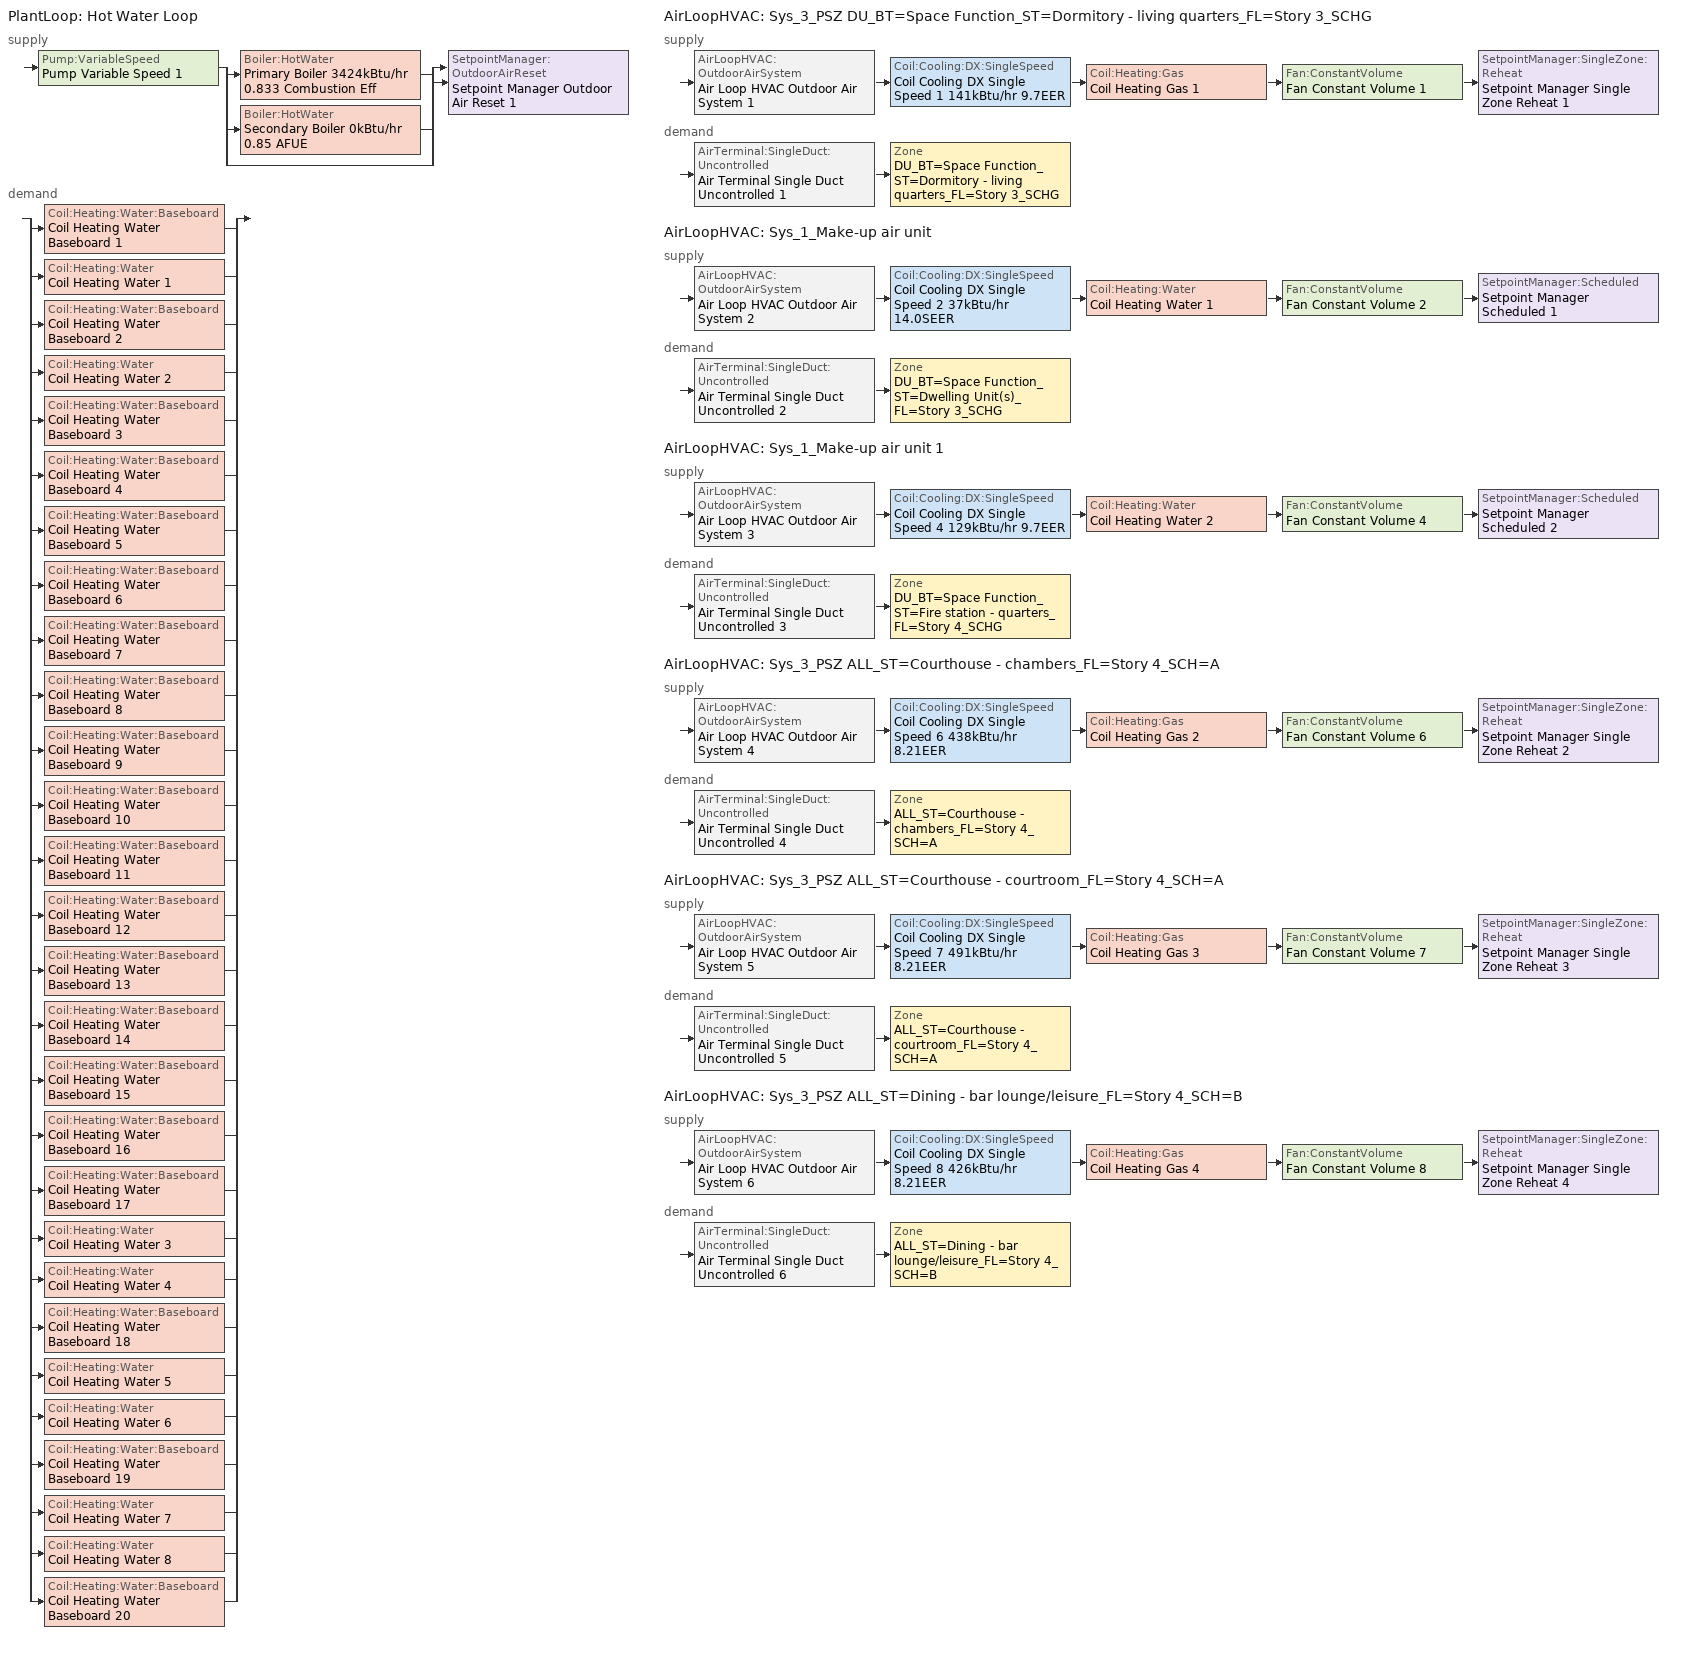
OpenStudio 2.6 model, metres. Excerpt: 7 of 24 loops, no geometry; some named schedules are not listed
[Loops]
PlantLoop 'Hot Water Loop'
 supply: Pump:VariableSpeed 'Pump Variable Speed 1' > split
  | Boiler:HotWater 'Primary Boiler 3424kBtu/hr 0.833 Combustion Eff'
  | Boiler:HotWater 'Secondary Boiler 0kBtu/hr 0.85 AFUE'
  | bypass
  join > SetpointManager:OutdoorAirReset 'Setpoint Manager Outdoor Air Reset 1'
 demand: split
  | Coil:Heating:Water:Baseboard 'Coil Heating Water Baseboard 1'
  | Coil:Heating:Water 'Coil Heating Water 1'
  | Coil:Heating:Water:Baseboard 'Coil Heating Water Baseboard 2'
  | Coil:Heating:Water 'Coil Heating Water 2'
  | Coil:Heating:Water:Baseboard 'Coil Heating Water Baseboard 3'
  | Coil:Heating:Water:Baseboard 'Coil Heating Water Baseboard 4'
  | Coil:Heating:Water:Baseboard 'Coil Heating Water Baseboard 5'
  | Coil:Heating:Water:Baseboard 'Coil Heating Water Baseboard 6'
  | Coil:Heating:Water:Baseboard 'Coil Heating Water Baseboard 7'
  | Coil:Heating:Water:Baseboard 'Coil Heating Water Baseboard 8'
  | Coil:Heating:Water:Baseboard 'Coil Heating Water Baseboard 9'
  | Coil:Heating:Water:Baseboard 'Coil Heating Water Baseboard 10'
  | Coil:Heating:Water:Baseboard 'Coil Heating Water Baseboard 11'
  | Coil:Heating:Water:Baseboard 'Coil Heating Water Baseboard 12'
  | Coil:Heating:Water:Baseboard 'Coil Heating Water Baseboard 13'
  | Coil:Heating:Water:Baseboard 'Coil Heating Water Baseboard 14'
  | Coil:Heating:Water:Baseboard 'Coil Heating Water Baseboard 15'
  | Coil:Heating:Water:Baseboard 'Coil Heating Water Baseboard 16'
  | Coil:Heating:Water:Baseboard 'Coil Heating Water Baseboard 17'
  | Coil:Heating:Water 'Coil Heating Water 3'
  | Coil:Heating:Water 'Coil Heating Water 4'
  | Coil:Heating:Water:Baseboard 'Coil Heating Water Baseboard 18'
  | Coil:Heating:Water 'Coil Heating Water 5'
  | Coil:Heating:Water 'Coil Heating Water 6'
  | Coil:Heating:Water:Baseboard 'Coil Heating Water Baseboard 19'
  | Coil:Heating:Water 'Coil Heating Water 7'
  | Coil:Heating:Water 'Coil Heating Water 8'
  | Coil:Heating:Water:Baseboard 'Coil Heating Water Baseboard 20'
AirLoopHVAC 'Sys_3_PSZ DU_BT=Space Function_ST=Dormitory - living quarters_FL=Story 3_SCHG'
 supply: AirLoopHVAC:OutdoorAirSystem 'Air Loop HVAC Outdoor Air System 1' > Coil:Cooling:DX:SingleSpeed 'Coil Cooling DX Single Speed 1 141kBtu/hr 9.7EER' > Coil:Heating:Gas 'Coil Heating Gas 1' > Fan:ConstantVolume 'Fan Constant Volume 1' > SetpointManager:SingleZone:Reheat 'Setpoint Manager Single Zone Reheat 1'
 demand: AirTerminal:SingleDuct:Uncontrolled 'Air Terminal Single Duct Uncontrolled 1' > Zone 'DU_BT=Space Function_ST=Dormitory - living quarters_FL=Story 3_SCHG'
AirLoopHVAC 'Sys_1_Make-up air unit'
 supply: AirLoopHVAC:OutdoorAirSystem 'Air Loop HVAC Outdoor Air System 2' > Coil:Cooling:DX:SingleSpeed 'Coil Cooling DX Single Speed 2 37kBtu/hr 14.0SEER' > Coil:Heating:Water 'Coil Heating Water 1' > Fan:ConstantVolume 'Fan Constant Volume 2' > SetpointManager:Scheduled 'Setpoint Manager Scheduled 1'
 demand: AirTerminal:SingleDuct:Uncontrolled 'Air Terminal Single Duct Uncontrolled 2' > Zone 'DU_BT=Space Function_ST=Dwelling Unit(s)_FL=Story 3_SCHG'
AirLoopHVAC 'Sys_1_Make-up air unit 1'
 supply: AirLoopHVAC:OutdoorAirSystem 'Air Loop HVAC Outdoor Air System 3' > Coil:Cooling:DX:SingleSpeed 'Coil Cooling DX Single Speed 4 129kBtu/hr 9.7EER' > Coil:Heating:Water 'Coil Heating Water 2' > Fan:ConstantVolume 'Fan Constant Volume 4' > SetpointManager:Scheduled 'Setpoint Manager Scheduled 2'
 demand: AirTerminal:SingleDuct:Uncontrolled 'Air Terminal Single Duct Uncontrolled 3' > Zone 'DU_BT=Space Function_ST=Fire station - quarters_FL=Story 4_SCHG'
AirLoopHVAC 'Sys_3_PSZ ALL_ST=Courthouse - chambers_FL=Story 4_SCH=A'
 supply: AirLoopHVAC:OutdoorAirSystem 'Air Loop HVAC Outdoor Air System 4' > Coil:Cooling:DX:SingleSpeed 'Coil Cooling DX Single Speed 6 438kBtu/hr 8.21EER' > Coil:Heating:Gas 'Coil Heating Gas 2' > Fan:ConstantVolume 'Fan Constant Volume 6' > SetpointManager:SingleZone:Reheat 'Setpoint Manager Single Zone Reheat 2'
 demand: AirTerminal:SingleDuct:Uncontrolled 'Air Terminal Single Duct Uncontrolled 4' > Zone 'ALL_ST=Courthouse - chambers_FL=Story 4_SCH=A'
AirLoopHVAC 'Sys_3_PSZ ALL_ST=Courthouse - courtroom_FL=Story 4_SCH=A'
 supply: AirLoopHVAC:OutdoorAirSystem 'Air Loop HVAC Outdoor Air System 5' > Coil:Cooling:DX:SingleSpeed 'Coil Cooling DX Single Speed 7 491kBtu/hr 8.21EER' > Coil:Heating:Gas 'Coil Heating Gas 3' > Fan:ConstantVolume 'Fan Constant Volume 7' > SetpointManager:SingleZone:Reheat 'Setpoint Manager Single Zone Reheat 3'
 demand: AirTerminal:SingleDuct:Uncontrolled 'Air Terminal Single Duct Uncontrolled 5' > Zone 'ALL_ST=Courthouse - courtroom_FL=Story 4_SCH=A'
AirLoopHVAC 'Sys_3_PSZ ALL_ST=Dining - bar lounge/leisure_FL=Story 4_SCH=B'
 supply: AirLoopHVAC:OutdoorAirSystem 'Air Loop HVAC Outdoor Air System 6' > Coil:Cooling:DX:SingleSpeed 'Coil Cooling DX Single Speed 8 426kBtu/hr 8.21EER' > Coil:Heating:Gas 'Coil Heating Gas 4' > Fan:ConstantVolume 'Fan Constant Volume 8' > SetpointManager:SingleZone:Reheat 'Setpoint Manager Single Zone Reheat 4'
 demand: AirTerminal:SingleDuct:Uncontrolled 'Air Terminal Single Duct Uncontrolled 6' > Zone 'ALL_ST=Dining - bar lounge/leisure_FL=Story 4_SCH=B'
[Sizing:Zone] Zone Cooling Design Supply Air Temperature Input Method=SupplyAirTemperature; Zone Cooling Design Supply Air Temperature {C}=13; Zone Cooling Design Supply Air Temperature Difference {deltaC}=11.11; Zone Heating Design Supply Air Temperature Input Method=SupplyAirTemperature; Zone Heating Design Supply Air Temperature {C}=43; Zone Heating Design Supply Air Temperature Difference {deltaC}=11.11; Zone Cooling Design Supply Air Humidity Ratio {kg-H2O/kg-air}=0.0085; Zone Heating Design Supply Air Humidity Ratio {kg-H2O/kg-air}=0.008; Zone Heating Sizing Factor=1.3; Zone Cooling Sizing Factor=1.1; Cooling Design Air Flow Method=DesignDay; Heating Design Air Flow Method=DesignDay; Account for Dedicated Outdoor Air System=No; Dedicated Outdoor Air System Control Strategy=NeutralSupplyAir; Dedicated Outdoor Air Low Setpoint Temperature for Design {C}=autosize; Dedicated Outdoor Air High Setpoint Temperature for Design {C}=autosize
DU_BT=Space Function_ST=Dormitory - living quarters_FL=Story 3_SCHG; DU_BT=Space Function_ST=Dwelling Unit(s)_FL=Story 3_SCHG; DU_BT=Space Function_ST=Fire station - quarters_FL=Story 4_SCHG; ALL_ST=Courthouse - chambers_FL=Story 4_SCH=A; ALL_ST=Courthouse - courtroom_FL=Story 4_SCH=A; ALL_ST=Dining - bar lounge/leisure_FL=Story 4_SCH=B
[Zone equipment]
DU_BT=Space Function_ST=Dormitory - living quarters_FL=Story 3_SCHG: Air Terminal Single Duct Uncontrolled 1, Zone HVAC Baseboard Convective Water 1
DU_BT=Space Function_ST=Dwelling Unit(s)_FL=Story 3_SCHG: DU_BT=Space Function_ST=Dwelling Unit(s)_FL=Story 3_SCHG PTAC, Zone HVAC Baseboard Convective Water 2, Air Terminal Single Duct Uncontrolled 2
DU_BT=Space Function_ST=Fire station - quarters_FL=Story 4_SCHG: DU_BT=Space Function_ST=Fire station - quarters_FL=Story 4_SCHG PTAC, Zone HVAC Baseboard Convective Water 3, Air Terminal Single Duct Uncontrolled 3
ALL_ST=Courthouse - chambers_FL=Story 4_SCH=A: Air Terminal Single Duct Uncontrolled 4, Zone HVAC Baseboard Convective Water 4
ALL_ST=Courthouse - courtroom_FL=Story 4_SCH=A: Air Terminal Single Duct Uncontrolled 5, Zone HVAC Baseboard Convective Water 5
ALL_ST=Dining - bar lounge/leisure_FL=Story 4_SCH=B: Air Terminal Single Duct Uncontrolled 6, Zone HVAC Baseboard Convective Water 6
[PlantLoop]
Hot Water Loop: Fluid Type=Water; Glycol Concentration=0; Plant Loop Volume {m3}=Autocalculate; Load Distribution Scheme=Optimal
[Sizing:Plant]
Hot Water Loop: Loop Type=Heating; Design Loop Exit Temperature {C}=82; Loop Design Temperature Difference {deltaC}=16; Sizing Option=NonCoincident; Zone Timesteps in Averaging Window=1; Coincident Sizing Factor Mode=None
[Pump:VariableSpeed]
Pump Variable Speed 1: Motor Efficiency=0.895; Pump Control Type=Intermittent; Skin Loss Radiative Fraction=0.5; Design Power Sizing Method=PowerPerFlowPerPressure; Design Electric Power per Unit Flow Rate {W/(m3/s)}=348701.1; Design Shaft Power per Unit Flow Rate per Unit Head {W-s/m3-Pa}=1.28205; Design Minimum Flow Rate Fraction=0
[Boiler:HotWater] Fuel Type=NaturalGas; Normalized Boiler Efficiency Curve=BOILER-EFFFPLR-NECB2011; Water Outlet Upper Temperature Limit {C}=99; Parasitic Electric Load {W}=0; Sizing Factor=1
Name | Nominal Capacity {W} | Nominal Thermal Efficiency | Minimum Part Load Ratio | Boiler Flow Mode
Primary Boiler 3424kBtu/hr 0.833 Combustion Eff | 1.00343e+06 | 0.826 | 0.25 | LeavingSetpointModulated
Secondary Boiler 0kBtu/hr 0.85 AFUE | 0.001 | 0.85 |  | ConstantFlow
[SetpointManager:OutdoorAirReset]
Setpoint Manager Outdoor Air Reset 1: Control Variable=Temperature; Setpoint at Outdoor Low Temperature {C}=82; Outdoor Low Temperature {C}=-16; Setpoint at Outdoor High Temperature {C}=60; Outdoor High Temperature {C}=0
[AirLoopHVAC] Design Supply Air Flow Rate {m3/s}=AutoSize
Name | Availability Schedule
Sys_3_PSZ DU_BT=Space Function_ST=Dormitory - living quarters_FL=Story 3_SCHG | Sys_3_PSZ DU_BT=Space Function_ST=Dormitory - living quarters_FL=Story 3_SCHG Occ Sch
Sys_1_Make-up air unit | Sys_1_Make-up air unit Occ Sch
Sys_1_Make-up air unit 1 | Sys_1_Make-up air unit 1 Occ Sch
Sys_3_PSZ ALL_ST=Courthouse - chambers_FL=Story 4_SCH=A | Sys_3_PSZ ALL_ST=Courthouse - chambers_FL=Story 4_SCH=A Occ Sch
Sys_3_PSZ ALL_ST=Courthouse - courtroom_FL=Story 4_SCH=A | Sys_3_PSZ ALL_ST=Courthouse - courtroom_FL=Story 4_SCH=A Occ Sch
Sys_3_PSZ ALL_ST=Dining - bar lounge/leisure_FL=Story 4_SCH=B | Sys_3_PSZ ALL_ST=Dining - bar lounge/leisure_FL=Story 4_SCH=B Occ Sch
[Sizing:System] Design Outdoor Air Flow Rate {m3/s}=Autosize; Minimum System Air Flow Ratio=1; Preheat Design Temperature {C}=7; Preheat Design Humidity Ratio {kg-H2O/kg-Air}=0.008; Precool Design Temperature {C}=13; Precool Design Humidity Ratio {kg-H2O/kg-Air}=0.008; Central Cooling Design Supply Air Temperature {C}=13; Central Heating Design Supply Air Temperature {C}=43; Sizing Option=NonCoincident; Central Cooling Design Supply Air Humidity Ratio {kg-H2O/kg-Air}=0.0085; Central Heating Design Supply Air Humidity Ratio {kg-H2O/kg-Air}=0.008; Cooling Design Air Flow Method=DesignDay; Cooling Design Air Flow Rate {m3/s}=0; Heating Design Air Flow Method=DesignDay; Heating Design Air Flow Rate {m3/s}=0; System Outdoor Air Method=ZoneSum; Zone Maximum Outdoor Air Fraction=1; Cooling Supply Air Flow Rate Per Floor Area {m3/s-m2}=0.00996765; Cooling Fraction of Autosized Cooling Supply Air Flow Rate=1; Cooling Supply Air Flow Rate Per Unit Cooling Capacity {m3/s-W}=3.94755e-05; Heating Supply Air Flow Rate Per Floor Area {m3/s-m2}=0.00996765; Heating Fraction of Autosized Heating Supply Air Flow Rate=1; Heating Fraction of Autosized Cooling Supply Air Flow Rate=1; Heating Supply Air Flow Rate Per Unit Heating Capacity {m3/s-W}=3.15882e-05; Cooling Design Capacity Method=CoolingDesignCapacity; Cooling Design Capacity {W}=autosize; Cooling Design Capacity Per Floor Area {W/m2}=234.7; Fraction of Autosized Cooling Design Capacity=1; Heating Design Capacity Method=HeatingDesignCapacity; Heating Design Capacity {W}=autosize; Heating Design Capacity Per Floor Area {W/m2}=157; Fraction of Autosized Heating Design Capacity=1; Central Cooling Capacity Control Method=OnOff
Name | Type of Load to Size On | 100% Outdoor Air in Cooling | 100% Outdoor Air in Heating
Sys_3_PSZ DU_BT=Space Function_ST=Dormitory - living quarters_FL=Story 3_SCHG; Sys_3_PSZ ALL_ST=Courthouse - chambers_FL=Story 4_SCH=A; Sys_3_PSZ ALL_ST=Courthouse - courtroom_FL=Story 4_SCH=A; Sys_3_PSZ ALL_ST=Dining - bar lounge/leisure_FL=Story 4_SCH=B | Sensible | No | No
Sys_1_Make-up air unit; Sys_1_Make-up air unit 1 | VentilationRequirement | Yes | Yes
[Fan:ConstantVolume] Availability Schedule=Always On Discrete; Fan Efficiency=0.39975; Pressure Rise {Pa}=640; Maximum Flow Rate {m3/s}=AutoSize; Motor Efficiency=0.615
Fan Constant Volume 1; Fan Constant Volume 2; Fan Constant Volume 3; Fan Constant Volume 4; Fan Constant Volume 5; Fan Constant Volume 6; Fan Constant Volume 7; Fan Constant Volume 8
[Coil:Heating:Gas] Availability Schedule=Always On Discrete; Gas Burner Efficiency=0.81; Nominal Capacity {W}=AutoSize; Parasitic Electric Load {W}=0; Part Load Fraction Correlation Curve=FURNACE-EFFPLR-NECB2011; Parasitic Gas Load {W}=0
Coil Heating Gas 1; Coil Heating Gas 2; Coil Heating Gas 3; Coil Heating Gas 4
[Coil:Cooling:DX:SingleSpeed] Availability Schedule=Always On Discrete; Rated Total Cooling Capacity {W}=autosize; Rated Sensible Heat Ratio=autosize; Rated Air Flow Rate {m3/s}=autosize; Rated Evaporator Fan Power Per Volume Flow Rate {W/(m3/s)}=773.3; Total Cooling Capacity Function of Temperature Curve=DXCOOL-NECB2011-REF-CAPFT; Total Cooling Capacity Function of Flow Fraction Curve=DXCOOL-NECB2011-REF-CAPFFLOW; Energy Input Ratio Function of Temperature Curve=DXCOOL-NECB2011-REF-COOLEIRFT; Energy Input Ratio Function of Flow Fraction Curve=DXCOOL-NECB2011-REF-COOLEIRFFLOW; Part Load Fraction Correlation Curve=DXCOOL-NECB2011-REF-COOLPLFFPLR; Condenser Type=AirCooled; Evaporative Condenser Effectiveness=0; Evaporative Condenser Air Flow Rate {m3/s}=Autosize; Evaporative Condenser Pump Rated Power Consumption {W}=Autosize; Crankcase Heater Capacity {W}=0; Maximum Outdoor Dry-Bulb Temperature for Crankcase Heater Operation {C}=0; Basin Heater Capacity {W/K}=0; Basin Heater Setpoint Temperature {C}=10
Name | Rated COP {W/W}
Coil Cooling DX Single Speed 1 141kBtu/hr 9.7EER | 3.38551
Coil Cooling DX Single Speed 2 37kBtu/hr 14.0SEER | 3.8248
Coil Cooling DX Single Speed 3 149kBtu/hr 9.3EER | 3.25343
Coil Cooling DX Single Speed 4 129kBtu/hr 9.7EER | 3.37697
Coil Cooling DX Single Speed 5 266kBtu/hr 9.3EER | 3.33942
Coil Cooling DX Single Speed 6 438kBtu/hr 8.21EER | 3.05665
Coil Cooling DX Single Speed 7 491kBtu/hr 8.21EER | 3.09078
Coil Cooling DX Single Speed 8 426kBtu/hr 8.21EER | 3.04896
[Controller:OutdoorAir] Minimum Outdoor Air Flow Rate {m3/s}=autosize; Maximum Outdoor Air Flow Rate {m3/s}=Autosize; Economizer Control Action Type=ModulateFlow; Lockout Type=NoLockout; Minimum Limit Type=FixedMinimum; High Humidity Control=No
Name | Economizer Control Type | Minimum Outdoor Air Schedule | Controller Mechanical Ventilation | Heat Recovery Bypass Control Type | Economizer Maximum Limit Dry-Bulb Temperature {C} | Economizer Maximum Limit Enthalpy {J/kg} | Economizer Minimum Limit Dry-Bulb Temperature {C}
Controller Outdoor Air 1 | DifferentialEnthalpy | Sys_3_PSZ DU_BT=Space Function_ST=Dormitory - living quarters_FL=Story 3_SCHG Occ Sch | Controller Mechanical Ventilation 1 | BypassWhenWithinEconomizerLimits
Controller Outdoor Air 2 | NoEconomizer | Sys_1_Make-up air unit Occ Sch | Controller Mechanical Ventilation 2 | BypassWhenWithinEconomizerLimits | 28 | 64000 | -100
Controller Outdoor Air 3 | DifferentialEnthalpy | Sys_1_Make-up air unit 1 Occ Sch | Controller Mechanical Ventilation 3 | BypassWhenWithinEconomizerLimits
Controller Outdoor Air 4 | DifferentialEnthalpy | Sys_3_PSZ ALL_ST=Courthouse - chambers_FL=Story 4_SCH=A Occ Sch | Controller Mechanical Ventilation 4 | BypassWhenWithinEconomizerLimits
Controller Outdoor Air 5 | DifferentialEnthalpy | Sys_3_PSZ ALL_ST=Courthouse - courtroom_FL=Story 4_SCH=A Occ Sch | Controller Mechanical Ventilation 5 | BypassWhenOAFlowGreaterThanMinimum
Controller Outdoor Air 6 | DifferentialEnthalpy | Sys_3_PSZ ALL_ST=Dining - bar lounge/leisure_FL=Story 4_SCH=B Occ Sch | Controller Mechanical Ventilation 6 | BypassWhenOAFlowGreaterThanMinimum
[Controller:MechanicalVentilation] Availability Schedule=Always On Discrete; System Outdoor Air Method=ZoneSum
Controller Mechanical Ventilation 1; Controller Mechanical Ventilation 2; Controller Mechanical Ventilation 3; Controller Mechanical Ventilation 4; Controller Mechanical Ventilation 5; Controller Mechanical Ventilation 6
[AirLoopHVAC:OutdoorAirSystem]
Name | Controller
Air Loop HVAC Outdoor Air System 1 | Controller Outdoor Air 1
Air Loop HVAC Outdoor Air System 2 | Controller Outdoor Air 2
Air Loop HVAC Outdoor Air System 3 | Controller Outdoor Air 3
Air Loop HVAC Outdoor Air System 4 | Controller Outdoor Air 4
Air Loop HVAC Outdoor Air System 5 | Controller Outdoor Air 5
Air Loop HVAC Outdoor Air System 6 | Controller Outdoor Air 6
[SetpointManager:SingleZone:Reheat] Minimum Supply Air Temperature {C}=13; Maximum Supply Air Temperature {C}=43
Name | Control Zone
Setpoint Manager Single Zone Reheat 1 | DU_BT=Space Function_ST=Dormitory - living quarters_FL=Story 3_SCHG
Setpoint Manager Single Zone Reheat 2 | ALL_ST=Courthouse - chambers_FL=Story 4_SCH=A
Setpoint Manager Single Zone Reheat 3 | ALL_ST=Courthouse - courtroom_FL=Story 4_SCH=A
Setpoint Manager Single Zone Reheat 4 | ALL_ST=Dining - bar lounge/leisure_FL=Story 4_SCH=B
[AirTerminal:SingleDuct:Uncontrolled] Availability Schedule=Always On Discrete; Maximum Air Flow Rate {m3/s}=AutoSize
Air Terminal Single Duct Uncontrolled 1; Air Terminal Single Duct Uncontrolled 2; Air Terminal Single Duct Uncontrolled 3; Air Terminal Single Duct Uncontrolled 4; Air Terminal Single Duct Uncontrolled 5; Air Terminal Single Duct Uncontrolled 6
[Coil:Heating:Water:Baseboard] Heating Design Capacity Method=HeatingDesignCapacity; Heating Design Capacity {W}=autosize; Heating Design Capacity Per Floor Area {W/m2}=0; Fraction of Autosized Heating Design Capacity=0.8
Coil Heating Water Baseboard 1; Coil Heating Water Baseboard 2; Coil Heating Water Baseboard 3; Coil Heating Water Baseboard 4; Coil Heating Water Baseboard 5; Coil Heating Water Baseboard 6; Coil Heating Water Baseboard 7; Coil Heating Water Baseboard 8; Coil Heating Water Baseboard 9; Coil Heating Water Baseboard 10; Coil Heating Water Baseboard 11; Coil Heating Water Baseboard 12; Coil Heating Water Baseboard 13; Coil Heating Water Baseboard 14; Coil Heating Water Baseboard 15; Coil Heating Water Baseboard 16; Coil Heating Water Baseboard 17; Coil Heating Water Baseboard 18; Coil Heating Water Baseboard 19; Coil Heating Water Baseboard 20
[ZoneHVAC:Baseboard:Convective:Water] Availability Schedule=Always On Discrete
Name | Heating Coil
Zone HVAC Baseboard Convective Water 1 | Coil Heating Water Baseboard 1
Zone HVAC Baseboard Convective Water 2 | Coil Heating Water Baseboard 2
Zone HVAC Baseboard Convective Water 3 | Coil Heating Water Baseboard 3
Zone HVAC Baseboard Convective Water 4 | Coil Heating Water Baseboard 4
Zone HVAC Baseboard Convective Water 5 | Coil Heating Water Baseboard 5
Zone HVAC Baseboard Convective Water 6 | Coil Heating Water Baseboard 6
Zone HVAC Baseboard Convective Water 7 | Coil Heating Water Baseboard 7
Zone HVAC Baseboard Convective Water 8 | Coil Heating Water Baseboard 8
Zone HVAC Baseboard Convective Water 9 | Coil Heating Water Baseboard 9
Zone HVAC Baseboard Convective Water 10 | Coil Heating Water Baseboard 10
Zone HVAC Baseboard Convective Water 11 | Coil Heating Water Baseboard 11
Zone HVAC Baseboard Convective Water 12 | Coil Heating Water Baseboard 12
Zone HVAC Baseboard Convective Water 13 | Coil Heating Water Baseboard 13
Zone HVAC Baseboard Convective Water 14 | Coil Heating Water Baseboard 14
Zone HVAC Baseboard Convective Water 15 | Coil Heating Water Baseboard 15
Zone HVAC Baseboard Convective Water 16 | Coil Heating Water Baseboard 16
Zone HVAC Baseboard Convective Water 17 | Coil Heating Water Baseboard 17
Zone HVAC Baseboard Convective Water 18 | Coil Heating Water Baseboard 18
Zone HVAC Baseboard Convective Water 19 | Coil Heating Water Baseboard 19
Zone HVAC Baseboard Convective Water 20 | Coil Heating Water Baseboard 20
[Coil:Heating:Water] Availability Schedule=Always On Discrete
Coil Heating Water 1; Coil Heating Water 2; Coil Heating Water 3; Coil Heating Water 4; Coil Heating Water 5; Coil Heating Water 6; Coil Heating Water 7; Coil Heating Water 8
[Controller:WaterCoil] Action=Normal; Controller Convergence Tolerance {deltaC}=0.0001; Minimum Actuated Flow {m3/s}=0
Name | Water Coil
Controller Water Coil 1 | Coil Heating Water 1
Controller Water Coil 2 | Coil Heating Water 2
Controller Water Coil 3 | Coil Heating Water 3
Controller Water Coil 5 | Coil Heating Water 4
Controller Water Coil 6 | Coil Heating Water 5
Controller Water Coil 8 | Coil Heating Water 6
Controller Water Coil 9 | Coil Heating Water 7
Controller Water Coil 11 | Coil Heating Water 8
[SetpointManager:Scheduled] Control Variable=Temperature
Name | Schedule
Setpoint Manager Scheduled 1 | Makeup-Air Unit Supply Air Temp
Setpoint Manager Scheduled 2 | Makeup-Air Unit Supply Air Temp 1
[Coil:Heating:Electric] Availability Schedule=ON_OFF_ALWAYS_OFF
Coil Heating Electric 1; Coil Heating Electric 2
[ZoneHVAC:PackagedTerminalAirConditioner] Availability Schedule=Always On Discrete; Supply Air Flow Rate During Cooling Operation {m3/s}=Autosize; Supply Air Flow Rate During Heating Operation {m3/s}=Autosize; Supply Air Flow Rate When No Cooling or Heating is Needed {m3/s}=Autosize; Outdoor Air Flow Rate During Cooling Operation {m3/s}=Autosize; Outdoor Air Flow Rate During Heating Operation {m3/s}=Autosize; Outdoor Air Flow Rate When No Cooling or Heating is Needed {m3/s}=Autosize; Fan Placement=DrawThrough
Name | Supply Air Fan | Heating Coil | Cooling Coil
DU_BT=Space Function_ST=Dwelling Unit(s)_FL=Story 3_SCHG PTAC | Fan Constant Volume 3 | Coil Heating Electric 1 | Coil Cooling DX Single Speed 3 149kBtu/hr 9.3EER
DU_BT=Space Function_ST=Fire station - quarters_FL=Story 4_SCHG PTAC | Fan Constant Volume 5 | Coil Heating Electric 2 | Coil Cooling DX Single Speed 5 266kBtu/hr 9.3EER
[AvailabilityManager:NightCycle] Control Type=CycleOnAny; Thermostat Tolerance {deltaC}=1; Cycling Run Time {s}=3600
Availability Manager Night Cycle 1; Availability Manager Night Cycle 2; Availability Manager Night Cycle 3; Availability Manager Night Cycle 4; Availability Manager Night Cycle 5; Availability Manager Night Cycle 6; Availability Manager Night Cycle 7; Availability Manager Night Cycle 8; Availability Manager Night Cycle 9; Availability Manager Night Cycle 10; Availability Manager Night Cycle 11; Availability Manager Night Cycle 12; Availability Manager Night Cycle 13; Availability Manager Night Cycle 14; Availability Manager Night Cycle 15; Availability Manager Night Cycle 16; Availability Manager Night Cycle 17; Availability Manager Night Cycle 18; Availability Manager Night Cycle 19; Availability Manager Night Cycle 20
[HeatExchanger:AirToAir:SensibleAndLatent] Availability Schedule=Always On Discrete; Nominal Supply Air Flow Rate {m3/s}=autosize; Sensible Effectiveness at 100% Heating Air Flow=0.5; Latent Effectiveness at 100% Heating Air Flow=0.5; Sensible Effectiveness at 75% Heating Air Flow=0.5; Latent Effectiveness at 75% Heating Air Flow=0.5; Sensible Effectiveness at 100% Cooling Air Flow=0.5; Latent Effectiveness at 100% Cooling Air Flow=0.5; Sensible Effectiveness at 75% Cooling Air Flow=0.5; Latent Effectiveness at 75% Cooling Air Flow=0.5; Supply Air Outlet Temperature Control=Yes; Heat Exchanger Type=Rotary; Frost Control Type=ExhaustOnly; Threshold Temperature {C}=-23.3; Initial Defrost Time Fraction=0.167; Rate of Defrost Time Fraction Increase {1/K}=1.44; Economizer Lockout=Yes
Name | Nominal Electric Power {W}
Sys_3_PSZ ALL_ST=Courthouse - courtroom_FL=Story 4_SCH=A ERV | 2852.02
Sys_3_PSZ ALL_ST=Dining - bar lounge/leisure_FL=Story 4_SCH=B ERV; Sys_3_PSZ ALL_ST=Dining - family space_FL=Story 4_SCH=B ERV; Sys_3_PSZ ALL_ST=Dining - other_FL=Story 3_SCH=B ERV | 4868.1
Sys_3_PSZ ALL_ST=Dress./fitt. - performance arts_FL=Story 1_SCH=C ERV | 1642.37
Sys_3_PSZ ALL_ST=Food preparation_FL=Story 2_SCH=B ERV; Sys_4_PSZ_ALL_ST=Food preparation - vented_FL=Story 1_SCH=B ERV | 1895.23
Sys_3_PSZ ALL_ST=Hospital - emergency_FL=Story 2_SCH=H ERV; Sys_3_PSZ ALL_ST=Hospital - laundry/washing_FL=Story 1_SCH=C ERV | 4150.51
Sys_3_PSZ ALL_ST=Hospital - exam_FL=Story 3_SCH=C ERV; Sys_3_PSZ ALL_ST=Hospital - medical supply_FL=Story 2_SCH=H ERV | 2100.26
Sys_3_PSZ ALL_ST=Hospital - lounge/recreation_FL=Story 2_SCH=B ERV; Sys_4_PSZ_ALL_ST=Fire station - engine room_FL=Story 1_SCH=H ERV | 1758.55
Sys_6_VAV with Reheat ERV | 5585.69
Sys_6_VAV with Reheat 1 ERV | 2783.675
Sys_6_VAV with Reheat 2 ERV | 5927.4
[SetpointManager:OutdoorAirPretreat] Minimum Setpoint Temperature {C}=-99; Maximum Setpoint Temperature {C}=99; Minimum Setpoint Humidity Ratio {kgWater/kgDryAir}=1e-05; Maximum Setpoint Humidity Ratio {kgWater/kgDryAir}=1
Setpoint Manager Outdoor Air Pretreat 1; Setpoint Manager Outdoor Air Pretreat 2; Setpoint Manager Outdoor Air Pretreat 3; Setpoint Manager Outdoor Air Pretreat 4; Setpoint Manager Outdoor Air Pretreat 5; Setpoint Manager Outdoor Air Pretreat 6; Setpoint Manager Outdoor Air Pretreat 7; Setpoint Manager Outdoor Air Pretreat 8; Setpoint Manager Outdoor Air Pretreat 9; Setpoint Manager Outdoor Air Pretreat 10; Setpoint Manager Outdoor Air Pretreat 11; Setpoint Manager Outdoor Air Pretreat 12; Setpoint Manager Outdoor Air Pretreat 13; Setpoint Manager Outdoor Air Pretreat 14; Setpoint Manager Outdoor Air Pretreat 15; Setpoint Manager Outdoor Air Pretreat 16
[Schedule:Ruleset]
Name | Default Day Schedule | Summer Design Day Schedule | Winter Design Day Schedule
ON_OFF_ALWAYS_OFF | Schedule Day 3
Makeup-Air Unit Supply Air Temp | Makeup Air Unit Supply Air Temp Default
Makeup-Air Unit Supply Air Temp 1 | Makeup Air Unit Supply Air Temp Default 1
Sys_1_Make-up air unit Occ Sch | Sys_1_Make-up air unit Occ Sch Default | Sys_1_Make-up air unit Occ Sch Summer Design Day | Sys_1_Make-up air unit Occ Sch Winter Design Day
Sys_1_Make-up air unit 1 Occ Sch | Sys_1_Make-up air unit 1 Occ Sch Default | Sys_1_Make-up air unit 1 Occ Sch Summer Design Day | Sys_1_Make-up air unit 1 Occ Sch Winter Design Day
Sys_3_PSZ ALL_ST=Courthouse - chambers_FL=Story 4_SCH=A Occ Sch | Sys_3_PSZ ALL_ST=Courthouse - chambers_FL=Story 4_SCH=A Occ Sch Default | Sys_3_PSZ ALL_ST=Courthouse - chambers_FL=Story 4_SCH=A Occ Sch Summer Design Day | Sys_3_PSZ ALL_ST=Courthouse - chambers_FL=Story 4_SCH=A Occ Sch Winter Design Day
Sys_3_PSZ ALL_ST=Courthouse - courtroom_FL=Story 4_SCH=A Occ Sch | Sys_3_PSZ ALL_ST=Courthouse - courtroom_FL=Story 4_SCH=A Occ Sch Default | Sys_3_PSZ ALL_ST=Courthouse - courtroom_FL=Story 4_SCH=A Occ Sch Summer Design Day | Sys_3_PSZ ALL_ST=Courthouse - courtroom_FL=Story 4_SCH=A Occ Sch Winter Design Day
Sys_3_PSZ ALL_ST=Dining - bar lounge/leisure_FL=Story 4_SCH=B Occ Sch | Sys_3_PSZ ALL_ST=Dining - bar lounge/leisure_FL=Story 4_SCH=B Occ Sch Default | Sys_3_PSZ ALL_ST=Dining - bar lounge/leisure_FL=Story 4_SCH=B Occ Sch Summer Design Day | Sys_3_PSZ ALL_ST=Dining - bar lounge/leisure_FL=Story 4_SCH=B Occ Sch Winter Design Day
Sys_3_PSZ DU_BT=Space Function_ST=Dormitory - living quarters_FL=Story 3_SCHG Occ Sch | Sys_3_PSZ DU_BT=Space Function_ST=Dormitory - living quarters_FL=Story 3_SCHG Occ Sch Default | Sys_3_PSZ DU_BT=Space Function_ST=Dormitory - living quarters_FL=Story 3_SCHG Occ Sch Summer Design Day | Sys_3_PSZ DU_BT=Space Function_ST=Dormitory - living quarters_FL=Story 3_SCHG Occ Sch Winter Design Day
[Schedule:Day]
Schedule Day 3; wkdON_OFF_ALWAYS_OFF 1; satON_OFF_ALWAYS_OFF 1; sunON_OFF_ALWAYS_OFF 1: 1, 0, 0, 2, 0, 0, 3, 0, 0, 4, 0, 0, 5, 0, 0, 6, 0, 0, 7, 0, 0, 8, 0, 0, 9, 0, 0, 10, 0, 0, 11, 0, 0, 12, 0, 0, 13, 0, 0, 14, 0, 0, 15, 0, 0, 16, 0, 0, 17, 0, 0, 18, 0, 0, 19, 0, 0, 20, 0, 0, 21, 0, 0, 22, 0, 0, 23, 0, 0, 24, 0, 0
Makeup Air Unit Supply Air Temp Default; Makeup Air Unit Supply Air Temp Default 1: 24, 0, 20
Sys_1_Make-up air unit Occ Sch Default; Sys_1_Make-up air unit Occ Sch Winter Design Day; Sys_1_Make-up air unit Occ Sch Summer Design Day; Sys_1_Make-up air unit Occ Sch Monday; Sys_1_Make-up air unit Occ Sch Tuesday; Sys_1_Make-up air unit Occ Sch Wednesday; Sys_1_Make-up air unit Occ Sch Thursday; Sys_1_Make-up air unit Occ Sch Friday; Sys_1_Make-up air unit Occ Sch Saturday; Sys_1_Make-up air unit Occ Sch Sunday; Sys_1_Make-up air unit 1 Occ Sch Default; Sys_1_Make-up air unit 1 Occ Sch Winter Design Day; Sys_1_Make-up air unit 1 Occ Sch Summer Design Day; Sys_1_Make-up air unit 1 Occ Sch Monday; Sys_1_Make-up air unit 1 Occ Sch Tuesday; Sys_1_Make-up air unit 1 Occ Sch Wednesday; Sys_1_Make-up air unit 1 Occ Sch Thursday; Sys_1_Make-up air unit 1 Occ Sch Friday; Sys_1_Make-up air unit 1 Occ Sch Saturday; Sys_1_Make-up air unit 1 Occ Sch Sunday; Sys_3_PSZ ALL_ST=Courthouse - chambers_FL=Story 4_SCH=A Occ Sch Default; Sys_3_PSZ ALL_ST=Courthouse - chambers_FL=Story 4_SCH=A Occ Sch Winter Design Day; Sys_3_PSZ ALL_ST=Courthouse - chambers_FL=Story 4_SCH=A Occ Sch Summer Design Day; Sys_3_PSZ ALL_ST=Courthouse - courtroom_FL=Story 4_SCH=A Occ Sch Default; Sys_3_PSZ ALL_ST=Courthouse - courtroom_FL=Story 4_SCH=A Occ Sch Winter Design Day; Sys_3_PSZ ALL_ST=Courthouse - courtroom_FL=Story 4_SCH=A Occ Sch Summer Design Day; Sys_3_PSZ ALL_ST=Dining - bar lounge/leisure_FL=Story 4_SCH=B Occ Sch Default; Sys_3_PSZ ALL_ST=Dining - bar lounge/leisure_FL=Story 4_SCH=B Occ Sch Winter Design Day; Sys_3_PSZ ALL_ST=Dining - bar lounge/leisure_FL=Story 4_SCH=B Occ Sch Summer Design Day; Sys_3_PSZ DU_BT=Space Function_ST=Dormitory - living quarters_FL=Story 3_SCHG Occ Sch Default; Sys_3_PSZ DU_BT=Space Function_ST=Dormitory - living quarters_FL=Story 3_SCHG Occ Sch Winter Design Day; Sys_3_PSZ DU_BT=Space Function_ST=Dormitory - living quarters_FL=Story 3_SCHG Occ Sch Summer Design Day; Sys_3_PSZ DU_BT=Space Function_ST=Dormitory - living quarters_FL=Story 3_SCHG Occ Sch Monday; Sys_3_PSZ DU_BT=Space Function_ST=Dormitory - living quarters_FL=Story 3_SCHG Occ Sch Tuesday; Sys_3_PSZ DU_BT=Space Function_ST=Dormitory - living quarters_FL=Story 3_SCHG Occ Sch Wednesday; Sys_3_PSZ DU_BT=Space Function_ST=Dormitory - living quarters_FL=Story 3_SCHG Occ Sch Thursday; Sys_3_PSZ DU_BT=Space Function_ST=Dormitory - living quarters_FL=Story 3_SCHG Occ Sch Friday; Sys_3_PSZ DU_BT=Space Function_ST=Dormitory - living quarters_FL=Story 3_SCHG Occ Sch Saturday; Sys_3_PSZ DU_BT=Space Function_ST=Dormitory - living quarters_FL=Story 3_SCHG Occ Sch Sunday: 24, 0, 1
Sys_3_PSZ ALL_ST=Courthouse - chambers_FL=Story 4_SCH=A Occ Sch Monday; Sys_3_PSZ ALL_ST=Courthouse - chambers_FL=Story 4_SCH=A Occ Sch Tuesday; Sys_3_PSZ ALL_ST=Courthouse - chambers_FL=Story 4_SCH=A Occ Sch Wednesday; Sys_3_PSZ ALL_ST=Courthouse - chambers_FL=Story 4_SCH=A Occ Sch Thursday; Sys_3_PSZ ALL_ST=Courthouse - chambers_FL=Story 4_SCH=A Occ Sch Friday; Sys_3_PSZ ALL_ST=Courthouse - courtroom_FL=Story 4_SCH=A Occ Sch Monday; Sys_3_PSZ ALL_ST=Courthouse - courtroom_FL=Story 4_SCH=A Occ Sch Tuesday; Sys_3_PSZ ALL_ST=Courthouse - courtroom_FL=Story 4_SCH=A Occ Sch Wednesday; Sys_3_PSZ ALL_ST=Courthouse - courtroom_FL=Story 4_SCH=A Occ Sch Thursday; Sys_3_PSZ ALL_ST=Courthouse - courtroom_FL=Story 4_SCH=A Occ Sch Friday: 8, 0, 0, 19, 0, 1, 24, 0, 0
Sys_3_PSZ ALL_ST=Courthouse - chambers_FL=Story 4_SCH=A Occ Sch Saturday; Sys_3_PSZ ALL_ST=Courthouse - chambers_FL=Story 4_SCH=A Occ Sch Sunday; Sys_3_PSZ ALL_ST=Courthouse - courtroom_FL=Story 4_SCH=A Occ Sch Saturday; Sys_3_PSZ ALL_ST=Courthouse - courtroom_FL=Story 4_SCH=A Occ Sch Sunday: 24, 0, 0
Sys_3_PSZ ALL_ST=Dining - bar lounge/leisure_FL=Story 4_SCH=B Occ Sch Monday; Sys_3_PSZ ALL_ST=Dining - bar lounge/leisure_FL=Story 4_SCH=B Occ Sch Tuesday; Sys_3_PSZ ALL_ST=Dining - bar lounge/leisure_FL=Story 4_SCH=B Occ Sch Wednesday; Sys_3_PSZ ALL_ST=Dining - bar lounge/leisure_FL=Story 4_SCH=B Occ Sch Thursday; Sys_3_PSZ ALL_ST=Dining - bar lounge/leisure_FL=Story 4_SCH=B Occ Sch Friday: 1, 0, 1, 10, 0, 0, 24, 0, 1
Sys_3_PSZ ALL_ST=Dining - bar lounge/leisure_FL=Story 4_SCH=B Occ Sch Saturday: 2, 0, 1, 10, 0, 0, 24, 0, 1
Sys_3_PSZ ALL_ST=Dining - bar lounge/leisure_FL=Story 4_SCH=B Occ Sch Sunday: 1, 0, 0, 2, 0, 1, 11, 0, 0, 23, 0, 1, 24, 0, 0
[Schedule:Rule] Date Specification Type=DateRange; Start Month=1; Start Day=1; End Month=12
Name | Schedule Ruleset | Rule Order | Day Schedule | Apply Sunday | Apply Monday | Apply Tuesday | Apply Wednesday | Apply Thursday | Apply Friday | Apply Saturday | End Day
wkdON_OFF_ALWAYS_OFF rule | ON_OFF_ALWAYS_OFF | 2 | wkdON_OFF_ALWAYS_OFF 1 | No | Yes | Yes | Yes | Yes | Yes | No | 31
satON_OFF_ALWAYS_OFFrule | ON_OFF_ALWAYS_OFF | 1 | satON_OFF_ALWAYS_OFF 1 | No | No | No | No | No | No | Yes | 31
sunON_OFF_ALWAYS_OFFrule | ON_OFF_ALWAYS_OFF | 0 | sunON_OFF_ALWAYS_OFF 1 | Yes | No | No | No | No | No | No | 31
Sys_1_Make-up air unit Occ Sch Monday Rule | Sys_1_Make-up air unit Occ Sch | 6 | Sys_1_Make-up air unit Occ Sch Monday |  | Yes |  |  |  |  |  | 25
Sys_1_Make-up air unit Occ Sch Tuesday Rule | Sys_1_Make-up air unit Occ Sch | 5 | Sys_1_Make-up air unit Occ Sch Tuesday |  |  | Yes |  |  |  |  | 26
Sys_1_Make-up air unit Occ Sch Wednesday Rule | Sys_1_Make-up air unit Occ Sch | 4 | Sys_1_Make-up air unit Occ Sch Wednesday |  |  |  | Yes |  |  |  | 27
Sys_1_Make-up air unit Occ Sch Thursday Rule | Sys_1_Make-up air unit Occ Sch | 3 | Sys_1_Make-up air unit Occ Sch Thursday |  |  |  |  | Yes |  |  | 28
Sys_1_Make-up air unit Occ Sch Friday Rule | Sys_1_Make-up air unit Occ Sch | 2 | Sys_1_Make-up air unit Occ Sch Friday |  |  |  |  |  | Yes |  | 29
Sys_1_Make-up air unit Occ Sch Saturday Rule | Sys_1_Make-up air unit Occ Sch | 1 | Sys_1_Make-up air unit Occ Sch Saturday |  |  |  |  |  |  | Yes | 30
Sys_1_Make-up air unit Occ Sch Sunday Rule | Sys_1_Make-up air unit Occ Sch | 0 | Sys_1_Make-up air unit Occ Sch Sunday | Yes |  |  |  |  |  |  | 31
Sys_1_Make-up air unit 1 Occ Sch Monday Rule | Sys_1_Make-up air unit 1 Occ Sch | 6 | Sys_1_Make-up air unit 1 Occ Sch Monday |  | Yes |  |  |  |  |  | 25
Sys_1_Make-up air unit 1 Occ Sch Tuesday Rule | Sys_1_Make-up air unit 1 Occ Sch | 5 | Sys_1_Make-up air unit 1 Occ Sch Tuesday |  |  | Yes |  |  |  |  | 26
Sys_1_Make-up air unit 1 Occ Sch Wednesday Rule | Sys_1_Make-up air unit 1 Occ Sch | 4 | Sys_1_Make-up air unit 1 Occ Sch Wednesday |  |  |  | Yes |  |  |  | 27
Sys_1_Make-up air unit 1 Occ Sch Thursday Rule | Sys_1_Make-up air unit 1 Occ Sch | 3 | Sys_1_Make-up air unit 1 Occ Sch Thursday |  |  |  |  | Yes |  |  | 28
Sys_1_Make-up air unit 1 Occ Sch Friday Rule | Sys_1_Make-up air unit 1 Occ Sch | 2 | Sys_1_Make-up air unit 1 Occ Sch Friday |  |  |  |  |  | Yes |  | 29
Sys_1_Make-up air unit 1 Occ Sch Saturday Rule | Sys_1_Make-up air unit 1 Occ Sch | 1 | Sys_1_Make-up air unit 1 Occ Sch Saturday |  |  |  |  |  |  | Yes | 30
Sys_1_Make-up air unit 1 Occ Sch Sunday Rule | Sys_1_Make-up air unit 1 Occ Sch | 0 | Sys_1_Make-up air unit 1 Occ Sch Sunday | Yes |  |  |  |  |  |  | 31
Sys_3_PSZ ALL_ST=Courthouse - chambers_FL=Story 4_SCH=A Occ Sch Monday Rule | Sys_3_PSZ ALL_ST=Courthouse - chambers_FL=Story 4_SCH=A Occ Sch | 6 | Sys_3_PSZ ALL_ST=Courthouse - chambers_FL=Story 4_SCH=A Occ Sch Monday |  | Yes |  |  |  |  |  | 25
Sys_3_PSZ ALL_ST=Courthouse - chambers_FL=Story 4_SCH=A Occ Sch Tuesday Rule | Sys_3_PSZ ALL_ST=Courthouse - chambers_FL=Story 4_SCH=A Occ Sch | 5 | Sys_3_PSZ ALL_ST=Courthouse - chambers_FL=Story 4_SCH=A Occ Sch Tuesday |  |  | Yes |  |  |  |  | 26
Sys_3_PSZ ALL_ST=Courthouse - chambers_FL=Story 4_SCH=A Occ Sch Wednesday Rule | Sys_3_PSZ ALL_ST=Courthouse - chambers_FL=Story 4_SCH=A Occ Sch | 4 | Sys_3_PSZ ALL_ST=Courthouse - chambers_FL=Story 4_SCH=A Occ Sch Wednesday |  |  |  | Yes |  |  |  | 27
Sys_3_PSZ ALL_ST=Courthouse - chambers_FL=Story 4_SCH=A Occ Sch Thursday Rule | Sys_3_PSZ ALL_ST=Courthouse - chambers_FL=Story 4_SCH=A Occ Sch | 3 | Sys_3_PSZ ALL_ST=Courthouse - chambers_FL=Story 4_SCH=A Occ Sch Thursday |  |  |  |  | Yes |  |  | 28
Sys_3_PSZ ALL_ST=Courthouse - chambers_FL=Story 4_SCH=A Occ Sch Friday Rule | Sys_3_PSZ ALL_ST=Courthouse - chambers_FL=Story 4_SCH=A Occ Sch | 2 | Sys_3_PSZ ALL_ST=Courthouse - chambers_FL=Story 4_SCH=A Occ Sch Friday |  |  |  |  |  | Yes |  | 29
Sys_3_PSZ ALL_ST=Courthouse - chambers_FL=Story 4_SCH=A Occ Sch Saturday Rule | Sys_3_PSZ ALL_ST=Courthouse - chambers_FL=Story 4_SCH=A Occ Sch | 1 | Sys_3_PSZ ALL_ST=Courthouse - chambers_FL=Story 4_SCH=A Occ Sch Saturday |  |  |  |  |  |  | Yes | 30
Sys_3_PSZ ALL_ST=Courthouse - chambers_FL=Story 4_SCH=A Occ Sch Sunday Rule | Sys_3_PSZ ALL_ST=Courthouse - chambers_FL=Story 4_SCH=A Occ Sch | 0 | Sys_3_PSZ ALL_ST=Courthouse - chambers_FL=Story 4_SCH=A Occ Sch Sunday | Yes |  |  |  |  |  |  | 31
Sys_3_PSZ ALL_ST=Courthouse - courtroom_FL=Story 4_SCH=A Occ Sch Monday Rule | Sys_3_PSZ ALL_ST=Courthouse - courtroom_FL=Story 4_SCH=A Occ Sch | 6 | Sys_3_PSZ ALL_ST=Courthouse - courtroom_FL=Story 4_SCH=A Occ Sch Monday |  | Yes |  |  |  |  |  | 25
Sys_3_PSZ ALL_ST=Courthouse - courtroom_FL=Story 4_SCH=A Occ Sch Tuesday Rule | Sys_3_PSZ ALL_ST=Courthouse - courtroom_FL=Story 4_SCH=A Occ Sch | 5 | Sys_3_PSZ ALL_ST=Courthouse - courtroom_FL=Story 4_SCH=A Occ Sch Tuesday |  |  | Yes |  |  |  |  | 26
Sys_3_PSZ ALL_ST=Courthouse - courtroom_FL=Story 4_SCH=A Occ Sch Wednesday Rule | Sys_3_PSZ ALL_ST=Courthouse - courtroom_FL=Story 4_SCH=A Occ Sch | 4 | Sys_3_PSZ ALL_ST=Courthouse - courtroom_FL=Story 4_SCH=A Occ Sch Wednesday |  |  |  | Yes |  |  |  | 27
Sys_3_PSZ ALL_ST=Courthouse - courtroom_FL=Story 4_SCH=A Occ Sch Thursday Rule | Sys_3_PSZ ALL_ST=Courthouse - courtroom_FL=Story 4_SCH=A Occ Sch | 3 | Sys_3_PSZ ALL_ST=Courthouse - courtroom_FL=Story 4_SCH=A Occ Sch Thursday |  |  |  |  | Yes |  |  | 28
Sys_3_PSZ ALL_ST=Courthouse - courtroom_FL=Story 4_SCH=A Occ Sch Friday Rule | Sys_3_PSZ ALL_ST=Courthouse - courtroom_FL=Story 4_SCH=A Occ Sch | 2 | Sys_3_PSZ ALL_ST=Courthouse - courtroom_FL=Story 4_SCH=A Occ Sch Friday |  |  |  |  |  | Yes |  | 29
Sys_3_PSZ ALL_ST=Courthouse - courtroom_FL=Story 4_SCH=A Occ Sch Saturday Rule | Sys_3_PSZ ALL_ST=Courthouse - courtroom_FL=Story 4_SCH=A Occ Sch | 1 | Sys_3_PSZ ALL_ST=Courthouse - courtroom_FL=Story 4_SCH=A Occ Sch Saturday |  |  |  |  |  |  | Yes | 30
Sys_3_PSZ ALL_ST=Courthouse - courtroom_FL=Story 4_SCH=A Occ Sch Sunday Rule | Sys_3_PSZ ALL_ST=Courthouse - courtroom_FL=Story 4_SCH=A Occ Sch | 0 | Sys_3_PSZ ALL_ST=Courthouse - courtroom_FL=Story 4_SCH=A Occ Sch Sunday | Yes |  |  |  |  |  |  | 31
Sys_3_PSZ ALL_ST=Dining - bar lounge/leisure_FL=Story 4_SCH=B Occ Sch Monday Rule | Sys_3_PSZ ALL_ST=Dining - bar lounge/leisure_FL=Story 4_SCH=B Occ Sch | 6 | Sys_3_PSZ ALL_ST=Dining - bar lounge/leisure_FL=Story 4_SCH=B Occ Sch Monday |  | Yes |  |  |  |  |  | 25
Sys_3_PSZ ALL_ST=Dining - bar lounge/leisure_FL=Story 4_SCH=B Occ Sch Tuesday Rule | Sys_3_PSZ ALL_ST=Dining - bar lounge/leisure_FL=Story 4_SCH=B Occ Sch | 5 | Sys_3_PSZ ALL_ST=Dining - bar lounge/leisure_FL=Story 4_SCH=B Occ Sch Tuesday |  |  | Yes |  |  |  |  | 26
Sys_3_PSZ ALL_ST=Dining - bar lounge/leisure_FL=Story 4_SCH=B Occ Sch Wednesday Rule | Sys_3_PSZ ALL_ST=Dining - bar lounge/leisure_FL=Story 4_SCH=B Occ Sch | 4 | Sys_3_PSZ ALL_ST=Dining - bar lounge/leisure_FL=Story 4_SCH=B Occ Sch Wednesday |  |  |  | Yes |  |  |  | 27
Sys_3_PSZ ALL_ST=Dining - bar lounge/leisure_FL=Story 4_SCH=B Occ Sch Thursday Rule | Sys_3_PSZ ALL_ST=Dining - bar lounge/leisure_FL=Story 4_SCH=B Occ Sch | 3 | Sys_3_PSZ ALL_ST=Dining - bar lounge/leisure_FL=Story 4_SCH=B Occ Sch Thursday |  |  |  |  | Yes |  |  | 28
Sys_3_PSZ ALL_ST=Dining - bar lounge/leisure_FL=Story 4_SCH=B Occ Sch Friday Rule | Sys_3_PSZ ALL_ST=Dining - bar lounge/leisure_FL=Story 4_SCH=B Occ Sch | 2 | Sys_3_PSZ ALL_ST=Dining - bar lounge/leisure_FL=Story 4_SCH=B Occ Sch Friday |  |  |  |  |  | Yes |  | 29
Sys_3_PSZ ALL_ST=Dining - bar lounge/leisure_FL=Story 4_SCH=B Occ Sch Saturday Rule | Sys_3_PSZ ALL_ST=Dining - bar lounge/leisure_FL=Story 4_SCH=B Occ Sch | 1 | Sys_3_PSZ ALL_ST=Dining - bar lounge/leisure_FL=Story 4_SCH=B Occ Sch Saturday |  |  |  |  |  |  | Yes | 30
Sys_3_PSZ ALL_ST=Dining - bar lounge/leisure_FL=Story 4_SCH=B Occ Sch Sunday Rule | Sys_3_PSZ ALL_ST=Dining - bar lounge/leisure_FL=Story 4_SCH=B Occ Sch | 0 | Sys_3_PSZ ALL_ST=Dining - bar lounge/leisure_FL=Story 4_SCH=B Occ Sch Sunday | Yes |  |  |  |  |  |  | 31
Sys_3_PSZ DU_BT=Space Function_ST=Dormitory - living quarters_FL=Story 3_SCHG Occ Sch Monday Rule | Sys_3_PSZ DU_BT=Space Function_ST=Dormitory - living quarters_FL=Story 3_SCHG Occ Sch | 6 | Sys_3_PSZ DU_BT=Space Function_ST=Dormitory - living quarters_FL=Story 3_SCHG Occ Sch Monday |  | Yes |  |  |  |  |  | 25
Sys_3_PSZ DU_BT=Space Function_ST=Dormitory - living quarters_FL=Story 3_SCHG Occ Sch Tuesday Rule | Sys_3_PSZ DU_BT=Space Function_ST=Dormitory - living quarters_FL=Story 3_SCHG Occ Sch | 5 | Sys_3_PSZ DU_BT=Space Function_ST=Dormitory - living quarters_FL=Story 3_SCHG Occ Sch Tuesday |  |  | Yes |  |  |  |  | 26
Sys_3_PSZ DU_BT=Space Function_ST=Dormitory - living quarters_FL=Story 3_SCHG Occ Sch Wednesday Rule | Sys_3_PSZ DU_BT=Space Function_ST=Dormitory - living quarters_FL=Story 3_SCHG Occ Sch | 4 | Sys_3_PSZ DU_BT=Space Function_ST=Dormitory - living quarters_FL=Story 3_SCHG Occ Sch Wednesday |  |  |  | Yes |  |  |  | 27
Sys_3_PSZ DU_BT=Space Function_ST=Dormitory - living quarters_FL=Story 3_SCHG Occ Sch Thursday Rule | Sys_3_PSZ DU_BT=Space Function_ST=Dormitory - living quarters_FL=Story 3_SCHG Occ Sch | 3 | Sys_3_PSZ DU_BT=Space Function_ST=Dormitory - living quarters_FL=Story 3_SCHG Occ Sch Thursday |  |  |  |  | Yes |  |  | 28
Sys_3_PSZ DU_BT=Space Function_ST=Dormitory - living quarters_FL=Story 3_SCHG Occ Sch Friday Rule | Sys_3_PSZ DU_BT=Space Function_ST=Dormitory - living quarters_FL=Story 3_SCHG Occ Sch | 2 | Sys_3_PSZ DU_BT=Space Function_ST=Dormitory - living quarters_FL=Story 3_SCHG Occ Sch Friday |  |  |  |  |  | Yes |  | 29
Sys_3_PSZ DU_BT=Space Function_ST=Dormitory - living quarters_FL=Story 3_SCHG Occ Sch Saturday Rule | Sys_3_PSZ DU_BT=Space Function_ST=Dormitory - living quarters_FL=Story 3_SCHG Occ Sch | 1 | Sys_3_PSZ DU_BT=Space Function_ST=Dormitory - living quarters_FL=Story 3_SCHG Occ Sch Saturday |  |  |  |  |  |  | Yes | 30
Sys_3_PSZ DU_BT=Space Function_ST=Dormitory - living quarters_FL=Story 3_SCHG Occ Sch Sunday Rule | Sys_3_PSZ DU_BT=Space Function_ST=Dormitory - living quarters_FL=Story 3_SCHG Occ Sch | 0 | Sys_3_PSZ DU_BT=Space Function_ST=Dormitory - living quarters_FL=Story 3_SCHG Occ Sch Sunday | Yes |  |  |  |  |  |  | 31
[Schedule:Constant]
Always On Discrete: Value=1
[Curve:Biquadratic] Minimum Value of x=13; Maximum Value of x=24; Minimum Value of y=24; Maximum Value of y=46
Name | Coefficient1 Constant | Coefficient2 x | Coefficient3 x**2 | Coefficient4 y | Coefficient5 y**2 | Coefficient6 x*y
DXCOOL-NECB2011-REF-CAPFT | 0.867905 | 0.0142459 | 0.00055436 | -0.0075575 | 3.3e-05 | -0.0001918
DXCOOL-NECB2011-REF-COOLEIRFT | 0.116936 | 0.0284933 | -0.0004112 | 0.0214108 | 0.00016103 | -0.0006791
[Curve:Quadratic] Coefficient1 Constant=1; Coefficient2 x=0; Coefficient3 x**2=0; Minimum Value of x=0; Maximum Value of x=1
DXCOOL-NECB2011-REF-CAPFFLOW; DXCOOL-NECB2011-REF-COOLEIRFFLOW
[Curve:Cubic] Maximum Value of x=1
Name | Coefficient1 Constant | Coefficient2 x | Coefficient3 x**2 | Coefficient4 x**3 | Minimum Value of x
DXCOOL-NECB2011-REF-COOLPLFFPLR | 0.0277 | 4.9151 | -8.184 | 4.2702 | 0.7
BOILER-EFFFPLR-NECB2011 | 0.2901 | 2.6664 | -3.764 | 1.82 | 0
FURNACE-EFFPLR-NECB2011 | 0.7277 | 1.0667 | -1.5174 | 0.7282 | 0
